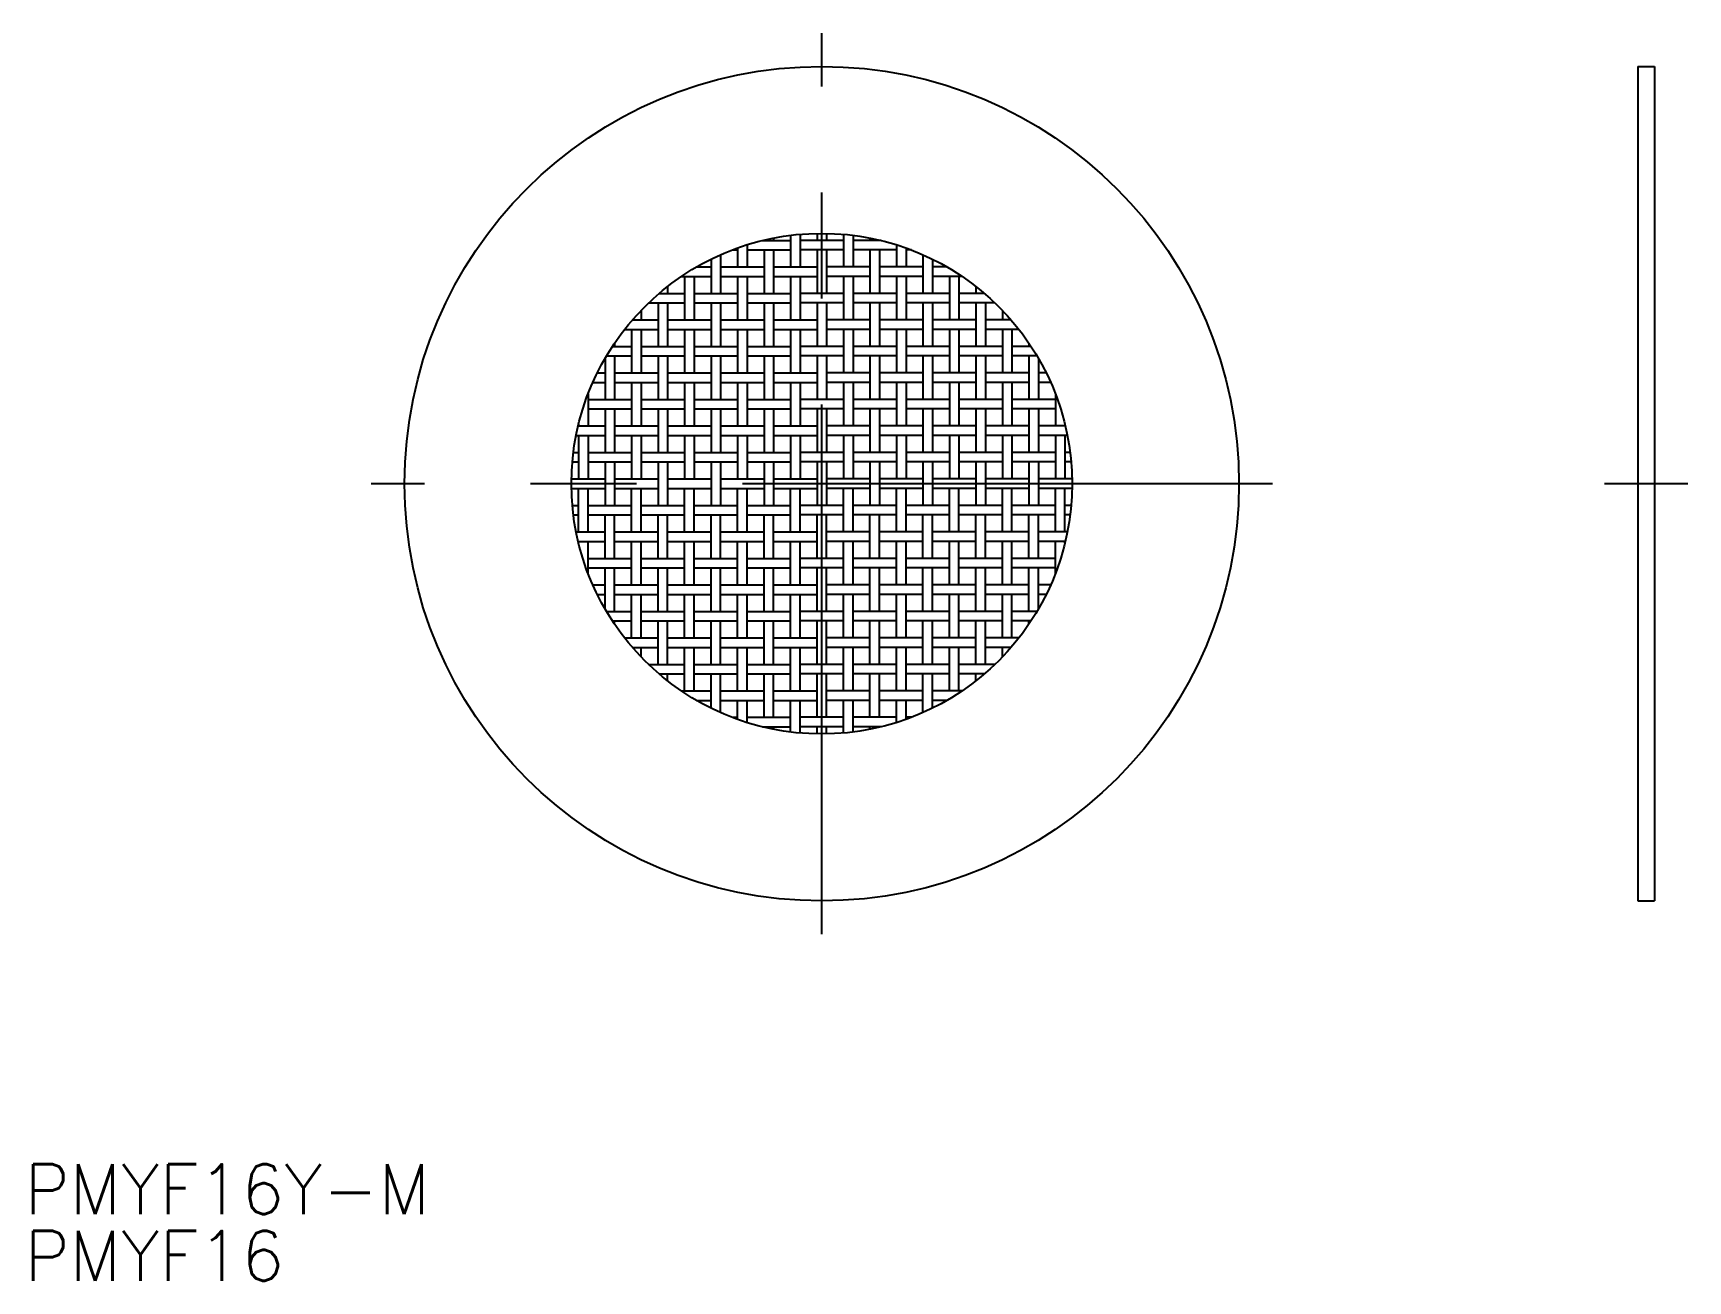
# Model space of a CAD drawing. Extents: x 0.5 to 99.7, y 0 to 74.8.
import ezdxf

# ---------------------------------------------------------------- set-up
doc = ezdxf.new("R2010")
doc.units = 0
doc.linetypes.add('CENTER', pattern=[50.8, 31.75, -6.35, 6.35, -6.35])
doc.layers.get('0').update_dxf_attribs({"linetype": 'CONTINUOUS'})
doc.layers.add('CENTER', color=1, linetype='CENTER')
doc.styles.get("Standard").update_dxf_attribs({"font": 'txt.shx', "height": 3, "bigfont": 'bigfont.shx'})

# ---------------------------------------------------------------- blocks, each defined once
blk = doc.blocks.new('*U3')
at = {"color": 7, "linetype": 'CONTINUOUS'}
blk.add_text('PMYF16Y-M', height=3, dxfattribs=at).set_placement((0, 3.994))
blk = doc.blocks.new('*U4')
at = {"color": 7, "linetype": 'CONTINUOUS'}
blk.add_text('PMYF16', height=3, dxfattribs=at).set_placement((0, 0))

msp = doc.modelspace()

# ---------------------------------------------------------------- linework, layer by layer
at = {"color": 7, "linetype": 'CONTINUOUS'}
for p, q in [((96.676, 72.774), (96.676, 22.774)), ((96.676, 72.774), (97.676, 72.774)), ((97.676, 72.774), (97.676, 22.774)), ((44.884, 62.493), (44.884, 62.347)), ((45.902, 62.657), (45.902, 60.759)), ((46.472, 62.718), (46.472, 60.759)), ((47.489, 62.772), (47.489, 62.347)), ((48.059, 62.772), (48.059, 62.347)), ((49.077, 62.718), (49.077, 60.759)), ((49.647, 62.657), (49.647, 60.759)), ((50.664, 62.493), (50.664, 62.347)), ((41.709, 61.494), (41.709, 59.172)), ((42.396, 61.777), (42.727, 61.777)), ((42.727, 61.9), (42.727, 60.759)), ((43.297, 62.091), (43.297, 60.759)), ((43.297, 61.777), (45.902, 61.777)), ((44.219, 62.347), (45.902, 62.347)), ((44.314, 62.37), (44.314, 62.347)), ((44.314, 61.777), (44.314, 59.172)), ((44.884, 61.777), (44.884, 59.172)), ((49.077, 62.347), (46.472, 62.347)), ((49.077, 61.777), (46.472, 61.777)), ((47.489, 61.777), (47.489, 59.172)), ((48.059, 61.777), (48.059, 59.172)), ((51.33, 62.347), (49.647, 62.347)), ((52.252, 61.777), (49.647, 61.777)), ((50.664, 61.777), (50.664, 59.172)), ((51.234, 62.37), (51.234, 62.347)), ((51.234, 61.777), (51.234, 59.172)), ((52.252, 62.091), (52.252, 60.759)), ((52.822, 61.9), (52.822, 60.759)), ((53.153, 61.777), (52.822, 61.777)), ((53.839, 61.494), (53.839, 59.172)), ((40.265, 60.759), (41.139, 60.759)), ((41.139, 61.227), (41.139, 59.172)), ((41.709, 60.759), (44.314, 60.759)), ((44.884, 60.759), (47.489, 60.759)), ((50.664, 60.759), (48.059, 60.759)), ((53.839, 60.759), (51.234, 60.759)), ((54.409, 61.227), (54.409, 59.172)), ((55.284, 60.759), (54.409, 60.759)), ((38.534, 59.591), (38.534, 59.172)), ((39.356, 60.189), (41.139, 60.189)), ((39.552, 60.189), (39.552, 57.584)), ((40.122, 60.189), (40.122, 57.584)), ((41.709, 60.189), (44.314, 60.189)), ((42.727, 60.189), (42.727, 57.584)), ((43.297, 60.189), (43.297, 57.584)), ((44.884, 60.189), (47.489, 60.189)), ((45.902, 60.189), (45.902, 57.584)), ((46.472, 60.189), (46.472, 57.584)), ((50.664, 60.189), (48.059, 60.189)), ((49.077, 60.189), (49.077, 57.584)), ((49.647, 60.189), (49.647, 57.584)), ((53.839, 60.189), (51.234, 60.189)), ((52.252, 60.189), (52.252, 57.584)), ((52.822, 60.189), (52.822, 57.584)), ((56.193, 60.189), (54.409, 60.189)), ((55.427, 60.189), (55.427, 57.584)), ((55.997, 60.189), (55.997, 57.584)), ((57.014, 59.591), (57.014, 59.172)), ((37.393, 58.602), (39.552, 58.602)), ((37.964, 58.602), (37.964, 55.997)), ((38.023, 59.172), (39.552, 59.172)), ((38.534, 58.602), (38.534, 55.997)), ((40.122, 59.172), (42.727, 59.172)), ((40.122, 58.602), (42.727, 58.602)), ((41.139, 58.602), (41.139, 55.997)), ((41.709, 58.602), (41.709, 55.997)), ((43.297, 59.172), (45.902, 59.172)), ((43.297, 58.602), (45.902, 58.602)), ((44.314, 58.602), (44.314, 55.997)), ((44.884, 58.602), (44.884, 55.997)), ((49.077, 59.172), (46.472, 59.172)), ((49.077, 58.602), (46.472, 58.602)), ((47.489, 58.602), (47.489, 55.997)), ((48.059, 58.602), (48.059, 55.997)), ((52.252, 59.172), (49.647, 59.172)), ((52.252, 58.602), (49.647, 58.602)), ((50.664, 58.602), (50.664, 55.997)), ((51.234, 58.602), (51.234, 55.997)), ((55.427, 59.172), (52.822, 59.172)), ((55.427, 58.602), (52.822, 58.602)), ((53.839, 58.602), (53.839, 55.997)), ((54.409, 58.602), (54.409, 55.997)), ((57.526, 59.172), (55.997, 59.172)), ((58.155, 58.602), (55.997, 58.602)), ((57.014, 58.602), (57.014, 55.997)), ((57.584, 58.602), (57.584, 55.997)), ((36.427, 57.584), (37.964, 57.584)), ((36.947, 58.155), (36.947, 57.584)), ((38.534, 57.584), (41.139, 57.584)), ((41.709, 57.584), (44.314, 57.584)), ((44.884, 57.584), (47.489, 57.584)), ((50.664, 57.584), (48.059, 57.584)), ((53.839, 57.584), (51.234, 57.584)), ((57.014, 57.584), (54.409, 57.584)), ((59.122, 57.584), (57.584, 57.584)), ((58.602, 58.155), (58.602, 57.584)), ((35.958, 57.014), (37.964, 57.014)), ((36.377, 57.014), (36.377, 54.409)), ((36.947, 57.014), (36.947, 54.409)), ((38.534, 57.014), (41.139, 57.014)), ((39.552, 57.014), (39.552, 54.409)), ((40.122, 57.014), (40.122, 54.409)), ((41.709, 57.014), (44.314, 57.014)), ((42.727, 57.014), (42.727, 54.409)), ((43.297, 57.014), (43.297, 54.409)), ((44.884, 57.014), (47.489, 57.014)), ((45.902, 57.014), (45.902, 54.409)), ((46.472, 57.014), (46.472, 54.409)), ((50.664, 57.014), (48.059, 57.014)), ((49.077, 57.014), (49.077, 54.409)), ((49.647, 57.014), (49.647, 54.409)), ((53.839, 57.014), (51.234, 57.014)), ((52.252, 57.014), (52.252, 54.409)), ((52.822, 57.014), (52.822, 54.409)), ((57.014, 57.014), (54.409, 57.014)), ((55.427, 57.014), (55.427, 54.409)), ((55.997, 57.014), (55.997, 54.409)), ((59.591, 57.014), (57.584, 57.014)), ((58.602, 57.014), (58.602, 54.409)), ((59.172, 57.014), (59.172, 54.409)), ((35.229, 55.997), (36.377, 55.997)), ((35.359, 56.193), (35.359, 55.997)), ((36.947, 55.997), (39.552, 55.997)), ((40.122, 55.997), (42.727, 55.997)), ((43.297, 55.997), (45.902, 55.997)), ((49.077, 55.997), (46.472, 55.997)), ((52.252, 55.997), (49.647, 55.997)), ((55.427, 55.997), (52.822, 55.997)), ((58.602, 55.997), (55.997, 55.997)), ((60.32, 55.997), (59.172, 55.997)), ((60.189, 56.193), (60.189, 55.997)), ((34.789, 55.284), (34.789, 52.822)), ((34.873, 55.427), (36.377, 55.427)), ((35.359, 55.427), (35.359, 52.822)), ((36.947, 55.427), (39.552, 55.427)), ((37.964, 55.427), (37.964, 52.822)), ((38.534, 55.427), (38.534, 52.822)), ((40.122, 55.427), (42.727, 55.427)), ((41.139, 55.427), (41.139, 52.822)), ((41.709, 55.427), (41.709, 52.822)), ((43.297, 55.427), (45.902, 55.427)), ((44.314, 55.427), (44.314, 52.822)), ((44.884, 55.427), (44.884, 52.822)), ((49.077, 55.427), (46.472, 55.427)), ((47.489, 55.427), (47.489, 52.822)), ((48.059, 55.427), (48.059, 52.822)), ((52.252, 55.427), (49.647, 55.427)), ((50.664, 55.427), (50.664, 52.822)), ((51.234, 55.427), (51.234, 52.822)), ((55.427, 55.427), (52.822, 55.427)), ((53.839, 55.427), (53.839, 52.822)), ((54.409, 55.427), (54.409, 52.822)), ((58.602, 55.427), (55.997, 55.427)), ((57.014, 55.427), (57.014, 52.822)), ((57.584, 55.427), (57.584, 52.822)), ((60.675, 55.427), (59.172, 55.427)), ((60.189, 55.427), (60.189, 52.822)), ((60.759, 55.284), (60.759, 52.822)), ((34.055, 53.839), (34.789, 53.839)), ((34.322, 54.409), (34.789, 54.409)), ((35.359, 54.409), (37.964, 54.409)), ((35.359, 53.839), (37.964, 53.839)), ((36.377, 53.839), (36.377, 51.234)), ((36.947, 53.839), (36.947, 51.234)), ((38.534, 54.409), (41.139, 54.409)), ((38.534, 53.839), (41.139, 53.839)), ((39.552, 53.839), (39.552, 51.234)), ((40.122, 53.839), (40.122, 51.234)), ((41.709, 54.409), (44.314, 54.409)), ((41.709, 53.839), (44.314, 53.839)), ((42.727, 53.839), (42.727, 51.234)), ((43.297, 53.839), (43.297, 51.234)), ((44.884, 54.409), (47.489, 54.409)), ((44.884, 53.839), (47.489, 53.839)), ((45.902, 53.839), (45.902, 51.234)), ((46.472, 53.839), (46.472, 51.234)), ((50.664, 54.409), (48.059, 54.409)), ((50.664, 53.839), (48.059, 53.839)), ((49.077, 53.839), (49.077, 51.234)), ((49.647, 53.839), (49.647, 51.234)), ((53.839, 54.409), (51.234, 54.409)), ((53.839, 53.839), (51.234, 53.839)), ((52.252, 53.839), (52.252, 51.234)), ((52.822, 53.839), (52.822, 51.234)), ((57.014, 54.409), (54.409, 54.409)), ((57.014, 53.839), (54.409, 53.839)), ((55.427, 53.839), (55.427, 51.234)), ((55.997, 53.839), (55.997, 51.234)), ((60.189, 54.409), (57.584, 54.409)), ((60.189, 53.839), (57.584, 53.839)), ((58.602, 53.839), (58.602, 51.234)), ((59.172, 53.839), (59.172, 51.234)), ((61.227, 54.409), (60.759, 54.409)), ((61.494, 53.839), (60.759, 53.839)), ((33.772, 53.153), (33.772, 51.234)), ((33.772, 52.822), (36.377, 52.822)), ((36.947, 52.822), (39.552, 52.822)), ((40.122, 52.822), (42.727, 52.822)), ((43.297, 52.822), (45.902, 52.822)), ((49.077, 52.822), (46.472, 52.822)), ((52.252, 52.822), (49.647, 52.822)), ((55.427, 52.822), (52.822, 52.822)), ((58.602, 52.822), (55.997, 52.822)), ((61.777, 52.822), (59.172, 52.822)), ((61.777, 53.153), (61.777, 51.234)), ((33.772, 52.252), (36.377, 52.252)), ((34.789, 52.252), (34.789, 49.647)), ((35.359, 52.252), (35.359, 49.647)), ((36.947, 52.252), (39.552, 52.252)), ((37.964, 52.252), (37.964, 49.647)), ((38.534, 52.252), (38.534, 49.647)), ((40.122, 52.252), (42.727, 52.252)), ((41.139, 52.252), (41.139, 49.647)), ((41.709, 52.252), (41.709, 49.647)), ((43.297, 52.252), (45.902, 52.252)), ((44.314, 52.252), (44.314, 49.647)), ((44.884, 52.252), (44.884, 49.647)), ((49.077, 52.252), (46.472, 52.252)), ((47.489, 52.252), (47.489, 49.647)), ((48.059, 52.252), (48.059, 49.647)), ((52.252, 52.252), (49.647, 52.252)), ((50.664, 52.252), (50.664, 49.647)), ((51.234, 52.252), (51.234, 49.647)), ((55.427, 52.252), (52.822, 52.252)), ((53.839, 52.252), (53.839, 49.647)), ((54.409, 52.252), (54.409, 49.647)), ((58.602, 52.252), (55.997, 52.252)), ((57.014, 52.252), (57.014, 49.647)), ((57.584, 52.252), (57.584, 49.647)), ((61.777, 52.252), (59.172, 52.252)), ((60.189, 52.252), (60.189, 49.647)), ((60.759, 52.252), (60.759, 49.647)), ((33.055, 50.664), (34.789, 50.664)), ((33.179, 51.234), (34.789, 51.234)), ((33.202, 51.33), (33.202, 51.234)), ((33.202, 50.664), (33.202, 48.059)), ((33.772, 50.664), (33.772, 48.059)), ((35.359, 51.234), (37.964, 51.234)), ((35.359, 50.664), (37.964, 50.664)), ((36.377, 50.664), (36.377, 48.059)), ((36.947, 50.664), (36.947, 48.059)), ((38.534, 51.234), (41.139, 51.234)), ((38.534, 50.664), (41.139, 50.664)), ((39.552, 50.664), (39.552, 48.059)), ((40.122, 50.664), (40.122, 48.059)), ((41.709, 51.234), (44.314, 51.234)), ((41.709, 50.664), (44.314, 50.664)), ((42.727, 50.664), (42.727, 48.059)), ((43.297, 50.664), (43.297, 48.059)), ((44.884, 51.234), (47.489, 51.234)), ((44.884, 50.664), (47.489, 50.664)), ((45.902, 50.664), (45.902, 48.059)), ((46.472, 50.664), (46.472, 48.059)), ((50.664, 51.234), (48.059, 51.234)), ((50.664, 50.664), (48.059, 50.664)), ((49.077, 50.664), (49.077, 48.059)), ((49.647, 50.664), (49.647, 48.059)), ((53.839, 51.234), (51.234, 51.234)), ((53.839, 50.664), (51.234, 50.664)), ((52.252, 50.664), (52.252, 48.059)), ((52.822, 50.664), (52.822, 48.059)), ((57.014, 51.234), (54.409, 51.234)), ((57.014, 50.664), (54.409, 50.664)), ((55.427, 50.664), (55.427, 48.059)), ((55.997, 50.664), (55.997, 48.059)), ((60.189, 51.234), (57.584, 51.234)), ((60.189, 50.664), (57.584, 50.664)), ((58.602, 50.664), (58.602, 48.059)), ((59.172, 50.664), (59.172, 48.059)), ((62.37, 51.234), (60.759, 51.234)), ((62.493, 50.664), (60.759, 50.664)), ((61.777, 50.664), (61.777, 48.059)), ((62.347, 51.33), (62.347, 51.234)), ((62.347, 50.664), (62.347, 48.059)), ((32.892, 49.647), (33.202, 49.647)), ((33.772, 49.647), (36.377, 49.647)), ((36.947, 49.647), (39.552, 49.647)), ((40.122, 49.647), (42.727, 49.647)), ((43.297, 49.647), (45.902, 49.647)), ((49.077, 49.647), (46.472, 49.647)), ((52.252, 49.647), (49.647, 49.647)), ((55.427, 49.647), (52.822, 49.647)), ((58.602, 49.647), (55.997, 49.647)), ((61.777, 49.647), (59.172, 49.647)), ((62.657, 49.647), (62.347, 49.647)), ((32.831, 49.077), (33.202, 49.077)), ((33.772, 49.077), (36.377, 49.077)), ((34.789, 49.077), (34.789, 46.472)), ((35.359, 49.077), (35.359, 46.472)), ((36.947, 49.077), (39.552, 49.077)), ((37.964, 49.077), (37.964, 46.472)), ((38.534, 49.077), (38.534, 46.472)), ((40.122, 49.077), (42.727, 49.077)), ((41.139, 49.077), (41.139, 46.472)), ((41.709, 49.077), (41.709, 46.472)), ((43.297, 49.077), (45.902, 49.077)), ((44.314, 49.077), (44.314, 46.472)), ((44.884, 49.077), (44.884, 46.472)), ((49.077, 49.077), (46.472, 49.077)), ((47.489, 49.077), (47.489, 46.472)), ((48.059, 49.077), (48.059, 46.472)), ((52.252, 49.077), (49.647, 49.077)), ((50.664, 49.077), (50.664, 46.472)), ((51.234, 49.077), (51.234, 46.472)), ((55.427, 49.077), (52.822, 49.077)), ((53.839, 49.077), (53.839, 46.472)), ((54.409, 49.077), (54.409, 46.472)), ((58.602, 49.077), (55.997, 49.077)), ((57.014, 49.077), (57.014, 46.472)), ((57.584, 49.077), (57.584, 46.472)), ((61.777, 49.077), (59.172, 49.077)), ((60.189, 49.077), (60.189, 46.472)), ((60.759, 49.077), (60.759, 46.472)), ((62.718, 49.077), (62.347, 49.077)), ((32.777, 48.059), (34.789, 48.059)), ((35.359, 48.059), (37.964, 48.059)), ((38.534, 48.059), (41.139, 48.059)), ((41.709, 48.059), (44.314, 48.059)), ((44.884, 48.059), (47.489, 48.059)), ((50.664, 48.059), (48.059, 48.059)), ((53.839, 48.059), (51.234, 48.059)), ((57.014, 48.059), (54.409, 48.059)), ((60.189, 48.059), (57.584, 48.059)), ((62.772, 48.059), (60.759, 48.059)), ((32.777, 47.489), (34.789, 47.489)), ((33.202, 44.884), (33.202, 47.489)), ((33.772, 44.884), (33.772, 47.489)), ((35.359, 47.489), (37.964, 47.489)), ((36.377, 44.884), (36.377, 47.489)), ((36.947, 44.884), (36.947, 47.489)), ((38.534, 47.489), (41.139, 47.489)), ((39.552, 44.884), (39.552, 47.489)), ((40.122, 44.884), (40.122, 47.489)), ((41.709, 47.489), (44.314, 47.489)), ((42.727, 44.884), (42.727, 47.489)), ((43.297, 44.884), (43.297, 47.489)), ((44.884, 47.489), (47.489, 47.489)), ((45.902, 44.884), (45.902, 47.489)), ((46.472, 44.884), (46.472, 47.489)), ((50.664, 47.489), (48.059, 47.489)), ((49.077, 44.884), (49.077, 47.489)), ((49.647, 44.884), (49.647, 47.489)), ((53.839, 47.489), (51.234, 47.489)), ((52.252, 44.884), (52.252, 47.489)), ((52.822, 44.884), (52.822, 47.489)), ((57.014, 47.489), (54.409, 47.489)), ((55.427, 44.884), (55.427, 47.489)), ((55.997, 44.884), (55.997, 47.489)), ((60.189, 47.489), (57.584, 47.489)), ((58.602, 44.884), (58.602, 47.489)), ((59.172, 44.884), (59.172, 47.489)), ((62.772, 47.489), (60.759, 47.489)), ((61.777, 44.884), (61.777, 47.489)), ((62.347, 44.884), (62.347, 47.489)), ((32.831, 46.472), (33.202, 46.472)), ((32.892, 45.902), (33.202, 45.902)), ((33.772, 46.472), (36.377, 46.472)), ((33.772, 45.902), (36.377, 45.902)), ((34.789, 43.297), (34.789, 45.902)), ((35.359, 43.297), (35.359, 45.902)), ((36.947, 46.472), (39.552, 46.472)), ((36.947, 45.902), (39.552, 45.902)), ((37.964, 43.297), (37.964, 45.902)), ((38.534, 43.297), (38.534, 45.902)), ((40.122, 46.472), (42.727, 46.472)), ((40.122, 45.902), (42.727, 45.902)), ((41.139, 43.297), (41.139, 45.902)), ((41.709, 43.297), (41.709, 45.902)), ((43.297, 46.472), (45.902, 46.472)), ((43.297, 45.902), (45.902, 45.902)), ((44.314, 43.297), (44.314, 45.902)), ((44.884, 43.297), (44.884, 45.902)), ((49.077, 46.472), (46.472, 46.472)), ((49.077, 45.902), (46.472, 45.902)), ((47.489, 43.297), (47.489, 45.902)), ((48.059, 43.297), (48.059, 45.902)), ((52.252, 46.472), (49.647, 46.472)), ((52.252, 45.902), (49.647, 45.902)), ((50.664, 43.297), (50.664, 45.902)), ((51.234, 43.297), (51.234, 45.902)), ((55.427, 46.472), (52.822, 46.472)), ((55.427, 45.902), (52.822, 45.902)), ((53.839, 43.297), (53.839, 45.902)), ((54.409, 43.297), (54.409, 45.902)), ((58.602, 46.472), (55.997, 46.472)), ((58.602, 45.902), (55.997, 45.902)), ((57.014, 43.297), (57.014, 45.902)), ((57.584, 43.297), (57.584, 45.902)), ((61.777, 46.472), (59.172, 46.472)), ((61.777, 45.902), (59.172, 45.902)), ((60.189, 43.297), (60.189, 45.902)), ((60.759, 43.297), (60.759, 45.902)), ((62.718, 46.472), (62.347, 46.472)), ((62.657, 45.902), (62.347, 45.902)), ((33.055, 44.884), (34.789, 44.884)), ((35.359, 44.884), (37.964, 44.884)), ((38.534, 44.884), (41.139, 44.884)), ((41.709, 44.884), (44.314, 44.884)), ((44.884, 44.884), (47.489, 44.884)), ((50.664, 44.884), (48.059, 44.884)), ((53.839, 44.884), (51.234, 44.884)), ((57.014, 44.884), (54.409, 44.884)), ((60.189, 44.884), (57.584, 44.884)), ((62.493, 44.884), (60.759, 44.884)), ((33.179, 44.314), (34.789, 44.314)), ((33.202, 44.219), (33.202, 44.314)), ((33.772, 42.396), (33.772, 44.314)), ((35.359, 44.314), (37.964, 44.314)), ((36.377, 41.709), (36.377, 44.314)), ((36.947, 41.709), (36.947, 44.314)), ((38.534, 44.314), (41.139, 44.314)), ((39.552, 41.709), (39.552, 44.314)), ((40.122, 41.709), (40.122, 44.314)), ((41.709, 44.314), (44.314, 44.314)), ((42.727, 41.709), (42.727, 44.314)), ((43.297, 41.709), (43.297, 44.314)), ((44.884, 44.314), (47.489, 44.314)), ((45.902, 41.709), (45.902, 44.314)), ((46.472, 41.709), (46.472, 44.314)), ((50.664, 44.314), (48.059, 44.314)), ((49.077, 41.709), (49.077, 44.314)), ((49.647, 41.709), (49.647, 44.314)), ((53.839, 44.314), (51.234, 44.314)), ((52.252, 41.709), (52.252, 44.314)), ((52.822, 41.709), (52.822, 44.314)), ((57.014, 44.314), (54.409, 44.314)), ((55.427, 41.709), (55.427, 44.314)), ((55.997, 41.709), (55.997, 44.314)), ((60.189, 44.314), (57.584, 44.314)), ((58.602, 41.709), (58.602, 44.314)), ((59.172, 41.709), (59.172, 44.314)), ((62.37, 44.314), (60.759, 44.314)), ((61.777, 42.396), (61.777, 44.314)), ((62.347, 44.219), (62.347, 44.314)), ((33.772, 43.297), (36.377, 43.297)), ((33.772, 42.727), (36.377, 42.727)), ((34.789, 40.265), (34.789, 42.727)), ((35.359, 40.122), (35.359, 42.727)), ((36.947, 43.297), (39.552, 43.297)), ((36.947, 42.727), (39.552, 42.727)), ((37.964, 40.122), (37.964, 42.727)), ((38.534, 40.122), (38.534, 42.727)), ((40.122, 43.297), (42.727, 43.297)), ((40.122, 42.727), (42.727, 42.727)), ((41.139, 40.122), (41.139, 42.727)), ((41.709, 40.122), (41.709, 42.727)), ((43.297, 43.297), (45.902, 43.297)), ((43.297, 42.727), (45.902, 42.727)), ((44.314, 40.122), (44.314, 42.727)), ((44.884, 40.122), (44.884, 42.727)), ((49.077, 43.297), (46.472, 43.297)), ((49.077, 42.727), (46.472, 42.727)), ((47.489, 40.122), (47.489, 42.727)), ((48.059, 40.122), (48.059, 42.727)), ((52.252, 43.297), (49.647, 43.297)), ((52.252, 42.727), (49.647, 42.727)), ((50.664, 40.122), (50.664, 42.727)), ((51.234, 40.122), (51.234, 42.727)), ((55.427, 43.297), (52.822, 43.297)), ((55.427, 42.727), (52.822, 42.727)), ((53.839, 40.122), (53.839, 42.727)), ((54.409, 40.122), (54.409, 42.727)), ((58.602, 43.297), (55.997, 43.297)), ((58.602, 42.727), (55.997, 42.727)), ((57.014, 40.122), (57.014, 42.727)), ((57.584, 40.122), (57.584, 42.727)), ((61.777, 43.297), (59.172, 43.297)), ((61.777, 42.727), (59.172, 42.727)), ((60.189, 40.122), (60.189, 42.727)), ((60.759, 40.265), (60.759, 42.727)), ((34.055, 41.709), (34.789, 41.709)), ((35.359, 41.709), (37.964, 41.709)), ((38.534, 41.709), (41.139, 41.709)), ((41.709, 41.709), (44.314, 41.709)), ((44.884, 41.709), (47.489, 41.709)), ((50.664, 41.709), (48.059, 41.709)), ((53.839, 41.709), (51.234, 41.709)), ((57.014, 41.709), (54.409, 41.709)), ((60.189, 41.709), (57.584, 41.709)), ((61.494, 41.709), (60.759, 41.709)), ((34.322, 41.139), (34.789, 41.139)), ((35.359, 41.139), (37.964, 41.139)), ((36.377, 38.534), (36.377, 41.139)), ((36.947, 38.534), (36.947, 41.139)), ((38.534, 41.139), (41.139, 41.139)), ((39.552, 38.534), (39.552, 41.139)), ((40.122, 38.534), (40.122, 41.139)), ((41.709, 41.139), (44.314, 41.139)), ((42.727, 38.534), (42.727, 41.139)), ((43.297, 38.534), (43.297, 41.139)), ((44.884, 41.139), (47.489, 41.139)), ((45.902, 38.534), (45.902, 41.139)), ((46.472, 38.534), (46.472, 41.139)), ((50.664, 41.139), (48.059, 41.139)), ((49.077, 38.534), (49.077, 41.139)), ((49.647, 38.534), (49.647, 41.139)), ((53.839, 41.139), (51.234, 41.139)), ((52.252, 38.534), (52.252, 41.139)), ((52.822, 38.534), (52.822, 41.139)), ((57.014, 41.139), (54.409, 41.139)), ((55.427, 38.534), (55.427, 41.139)), ((55.997, 38.534), (55.997, 41.139)), ((60.189, 41.139), (57.584, 41.139)), ((58.602, 38.534), (58.602, 41.139)), ((59.172, 38.534), (59.172, 41.139)), ((61.227, 41.139), (60.759, 41.139)), ((34.873, 40.122), (36.377, 40.122)), ((36.947, 40.122), (39.552, 40.122)), ((40.122, 40.122), (42.727, 40.122)), ((43.297, 40.122), (45.902, 40.122)), ((49.077, 40.122), (46.472, 40.122)), ((52.252, 40.122), (49.647, 40.122)), ((55.427, 40.122), (52.822, 40.122)), ((58.602, 40.122), (55.997, 40.122)), ((60.675, 40.122), (59.172, 40.122)), ((35.229, 39.552), (36.377, 39.552)), ((35.359, 39.356), (35.359, 39.552)), ((36.947, 39.552), (39.552, 39.552)), ((37.964, 36.947), (37.964, 39.552)), ((38.534, 36.947), (38.534, 39.552)), ((40.122, 39.552), (42.727, 39.552)), ((41.139, 36.947), (41.139, 39.552)), ((41.709, 36.947), (41.709, 39.552)), ((43.297, 39.552), (45.902, 39.552)), ((44.314, 36.947), (44.314, 39.552)), ((44.884, 36.947), (44.884, 39.552)), ((49.077, 39.552), (46.472, 39.552)), ((47.489, 36.947), (47.489, 39.552)), ((48.059, 36.947), (48.059, 39.552)), ((52.252, 39.552), (49.647, 39.552)), ((50.664, 36.947), (50.664, 39.552)), ((51.234, 36.947), (51.234, 39.552)), ((55.427, 39.552), (52.822, 39.552)), ((53.839, 36.947), (53.839, 39.552)), ((54.409, 36.947), (54.409, 39.552)), ((58.602, 39.552), (55.997, 39.552)), ((57.014, 36.947), (57.014, 39.552)), ((57.584, 36.947), (57.584, 39.552)), ((60.32, 39.552), (59.172, 39.552)), ((60.189, 39.356), (60.189, 39.552)), ((35.958, 38.534), (37.964, 38.534)), ((36.427, 37.964), (37.964, 37.964)), ((36.947, 37.393), (36.947, 37.964)), ((38.534, 38.534), (41.139, 38.534)), ((38.534, 37.964), (41.139, 37.964)), ((39.552, 35.359), (39.552, 37.964)), ((40.122, 35.359), (40.122, 37.964)), ((41.709, 38.534), (44.314, 38.534)), ((41.709, 37.964), (44.314, 37.964)), ((42.727, 35.359), (42.727, 37.964)), ((43.297, 35.359), (43.297, 37.964)), ((44.884, 38.534), (47.489, 38.534)), ((44.884, 37.964), (47.489, 37.964)), ((45.902, 35.359), (45.902, 37.964)), ((46.472, 35.359), (46.472, 37.964)), ((50.664, 38.534), (48.059, 38.534)), ((50.664, 37.964), (48.059, 37.964)), ((49.077, 35.359), (49.077, 37.964)), ((49.647, 35.359), (49.647, 37.964)), ((53.839, 38.534), (51.234, 38.534)), ((53.839, 37.964), (51.234, 37.964)), ((52.252, 35.359), (52.252, 37.964)), ((52.822, 35.359), (52.822, 37.964)), ((57.014, 38.534), (54.409, 38.534)), ((57.014, 37.964), (54.409, 37.964)), ((55.427, 35.359), (55.427, 37.964)), ((55.997, 35.359), (55.997, 37.964)), ((59.591, 38.534), (57.584, 38.534)), ((59.122, 37.964), (57.584, 37.964)), ((58.602, 37.393), (58.602, 37.964)), ((37.393, 36.947), (39.552, 36.947)), ((40.122, 36.947), (42.727, 36.947)), ((43.297, 36.947), (45.902, 36.947)), ((49.077, 36.947), (46.472, 36.947)), ((52.252, 36.947), (49.647, 36.947)), ((55.427, 36.947), (52.822, 36.947)), ((58.155, 36.947), (55.997, 36.947)), ((38.023, 36.377), (39.552, 36.377)), ((38.534, 35.958), (38.534, 36.377)), ((40.122, 36.377), (42.727, 36.377)), ((41.139, 34.322), (41.139, 36.377)), ((41.709, 34.055), (41.709, 36.377)), ((43.297, 36.377), (45.902, 36.377)), ((44.314, 33.772), (44.314, 36.377)), ((44.884, 33.772), (44.884, 36.377)), ((49.077, 36.377), (46.472, 36.377)), ((47.489, 33.772), (47.489, 36.377)), ((48.059, 33.772), (48.059, 36.377)), ((52.252, 36.377), (49.647, 36.377)), ((50.664, 33.772), (50.664, 36.377)), ((51.234, 33.772), (51.234, 36.377)), ((55.427, 36.377), (52.822, 36.377)), ((53.839, 34.055), (53.839, 36.377)), ((54.409, 34.322), (54.409, 36.377)), ((57.526, 36.377), (55.997, 36.377)), ((57.014, 35.958), (57.014, 36.377)), ((39.356, 35.359), (41.139, 35.359)), ((40.265, 34.789), (41.139, 34.789)), ((41.709, 35.359), (44.314, 35.359)), ((41.709, 34.789), (44.314, 34.789)), ((42.727, 33.649), (42.727, 34.789)), ((43.297, 33.458), (43.297, 34.789)), ((44.884, 35.359), (47.489, 35.359)), ((44.884, 34.789), (47.489, 34.789)), ((45.902, 32.892), (45.902, 34.789)), ((46.472, 32.831), (46.472, 34.789)), ((50.664, 35.359), (48.059, 35.359)), ((50.664, 34.789), (48.059, 34.789)), ((49.077, 32.831), (49.077, 34.789)), ((49.647, 32.892), (49.647, 34.789)), ((53.839, 35.359), (51.234, 35.359)), ((53.839, 34.789), (51.234, 34.789)), ((52.252, 33.458), (52.252, 34.789)), ((52.822, 33.649), (52.822, 34.789)), ((56.193, 35.359), (54.409, 35.359)), ((55.284, 34.789), (54.409, 34.789)), ((42.396, 33.772), (42.727, 33.772)), ((43.297, 33.772), (45.902, 33.772)), ((49.077, 33.772), (46.472, 33.772)), ((52.252, 33.772), (49.647, 33.772)), ((53.153, 33.772), (52.822, 33.772)), ((44.219, 33.202), (45.902, 33.202)), ((44.314, 33.179), (44.314, 33.202)), ((44.884, 33.055), (44.884, 33.202)), ((49.077, 33.202), (46.472, 33.202)), ((47.489, 32.777), (47.489, 33.202)), ((48.059, 32.777), (48.059, 33.202)), ((51.33, 33.202), (49.647, 33.202)), ((50.664, 33.055), (50.664, 33.202)), ((51.234, 33.179), (51.234, 33.202)), ((96.676, 22.774), (97.676, 22.774))]:
    msp.add_line(p, q, dxfattribs=at)
for radius in [25, 15]:
    msp.add_circle((47.774, 47.774), radius, dxfattribs=at)
at = {"layer": 'CENTER', "color": 1, "linetype": 'CENTER'}
for p, q in [((47.774, 20.774), (47.774, 74.774)), ((74.774, 47.774), (20.774, 47.774)), ((99.676, 47.774), (94.676, 47.774))]:
    msp.add_line(p, q, dxfattribs=at)

# ---------------------------------------------------------------- block references
at = {"color": 7, "linetype": 'CONTINUOUS'}
for name in ['*U3', '*U4']:
    msp.add_blockref(name, (0, 0), dxfattribs=at)

doc.saveas('drawing.dxf')
